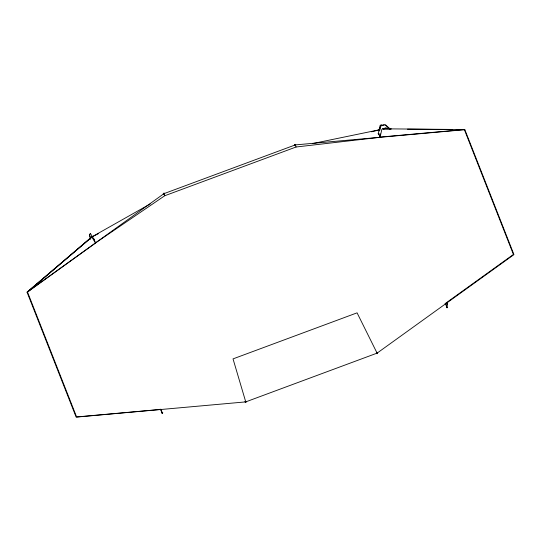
<?xml version="1.0" encoding="UTF-8"?>
<svg xmlns="http://www.w3.org/2000/svg" width="541" height="541" viewBox="0 0 541 541"><rect width="100%" height="100%" fill="white"/><g stroke="black" fill="none" stroke-linecap="round" stroke-linejoin="round"><path stroke-width="0.81" d="M378.206 133.742C378.971 135.473 379.518 132.383 378.206 133.742L380.08 125.498M446.71 306.903L447.339 307.166L447.055 307.775L446.406 307.268L447.251 302.886M447.535 302.5L446.886 307.335L445.52 303.866M379.43 130.537L380.181 127.243M379.599 130.976L380.715 126.053L385.151 124.829L389.98 129.177M380.262 133.938L379.532 137.144L464.327 129.529L513.429 254.453L445 303.711M150.141 203.998L91.801 236.951L95.48 242.936L164.728 195.754L296.069 147.003L380.046 137.299L381.872 129.272M447.326 307.525L446.839 306.889M89.921 239.088L91.544 237.147L27.05 292.201L76.153 417.125L245.749 401.882L377.091 353.131L513.95 254.608L464.847 129.678L463.157 129.664M162.036 412.607C162.124 414.832 163.199 411.295 161.867 413.162M446.602 306.963L446.487 307.592L447.164 307.714M161.407 409.334L76.606 416.955L27.503 292.025L92.254 236.782M90.07 233.543L90.34 233.327L94.29 239.9C95.426 238.351 92.403 239.562 94.29 239.9M90.523 233.78L89.522 234.578L90.658 239.217M90.834 237.715L91.801 236.951L27.05 292.201L163.909 193.671L295.251 144.92L464.847 129.678M27.503 292.025L95.94 242.767M92.301 236.769L98.327 233.726M380.391 125.133L381.601 124.802M381.75 125.262L384.198 124.592M384.049 128.373L385.632 127.94L391.42 129.001M386.152 128.089L382.981 128.961L390.575 129.029M162.361 413.439L162.76 412.79M371.572 131.794L379.721 129.772M312.57 143.588L379.397 129.779M464.327 129.529L382.467 128.812L384.11 129.076M407.454 129.177L452.188 129.57M162.266 412.512L162.713 412.702M385.618 124.91L390.467 129.279M160.177 409.104L162.314 412.972L160.954 409.503M377.091 353.131L357.074 312.84L233.029 358.886L245.749 401.882M378.686 133.83L380.046 137.299M295.251 144.92L296.069 147.003M163.909 193.671L164.728 195.754M94.114 239.467L95.48 242.936M89.522 234.902L90.286 238.013M245.032 401.774C246.27 403.728 246.946 400.286 245.032 401.774M163.267 193.563C164.153 196.126 165.174 191.48 163.267 193.563M376.468 353.158C377.408 355.133 378.233 351.008 376.468 353.158M294.575 144.65C295.156 147.294 296.935 143.176 294.575 144.65"/></g></svg>
